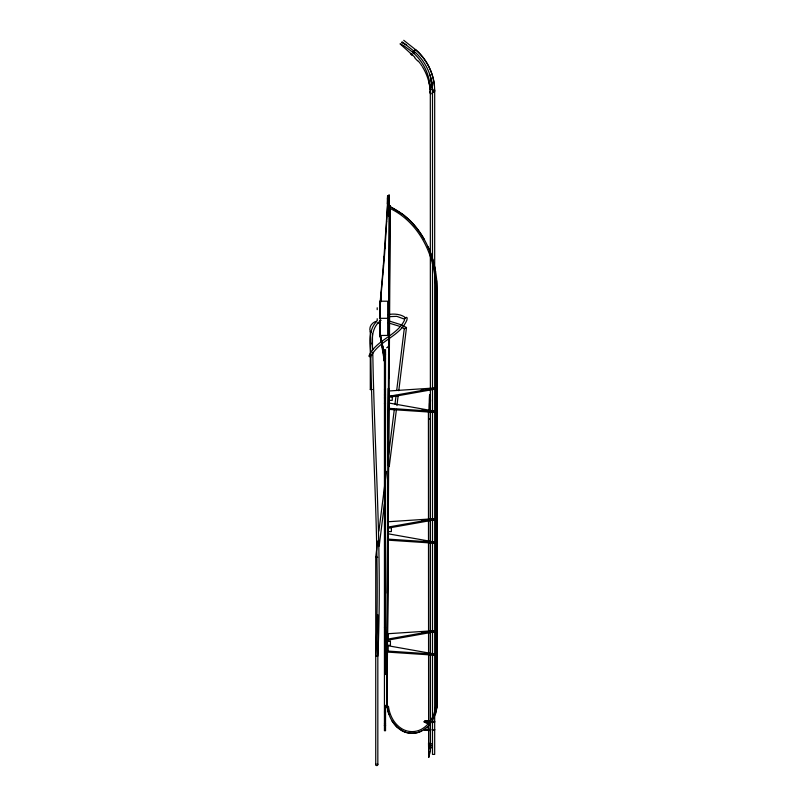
<?xml version="1.0" encoding="UTF-8"?>
<svg xmlns="http://www.w3.org/2000/svg" width="806" height="806" viewBox="0 0 806 806"><rect width="100%" height="100%" fill="white"/><g stroke="black" fill="none" stroke-linecap="round" stroke-linejoin="round"><path stroke-width="1.21" d="M388.734 714.287L387.102 706.731L390.316 205.732L389.822 205.601L389.328 208.311L389.328 216.31L388.784 216.31L388.784 208.311L389.6 206.89M387.192 684.072L387.102 706.721L388.452 706.288C389.61 715.637 394.466 724.775 402.929 729.39A19.938 19.938 0 0 0 421.175 729.43C431.976 723.576 436.842 710.62 435.724 698.802L435.724 289.586C435.855 257.084 419.876 222.385 389.389 208.139L388.804 314.34M387.283 662.673L387.354 645.062L387.283 674.007M387.364 642.543L387.797 536.836M388.089 465.112L388.401 388.351M386.809 683.73L386.648 706.449L387.162 706.721L387.223 684.072M387.283 593.216L387.575 536.645M388.089 438.595L388.351 388.321M386.668 347.799L388.573 346.822L388.613 339.266M388.623 336.747L389.288 215.867M388.794 316.839L386.658 706.721L384.684 705.552L387.132 706.721L385.782 705.673M387.454 642.543L388.029 536.846M388.089 525.522L388.845 388.371M388.895 378.306L389.238 316.647M389.248 314.139L389.822 208.442L390.426 206.779L403.393 214.749L409.347 219.887M372.785 352.162C374.407 453.516 382.507 554.699 377.833 656.104L375.737 656.114C380.392 556.382 372.453 456.861 370.82 357.179M428.792 742.92L428.621 749.227L428.51 742.951M428.792 751.212L428.621 757.459L430.444 751.192L430.313 89.436A52.934 51.383 0 0 0 411.826 51.574L403.524 45.499L400.048 43.856L412.088 54.737L412.803 53.911M430.021 410.758L430.283 404.632A8.131 0.554 89.5 0 0 429.407 405.146A9.309 0.715 -89.1 0 0 429.235 409.639M387.424 199.112L387.454 198.457M386.689 221.741L387.968 195.858L387.495 197.389M387.605 203.958L385.782 230.566M429.255 411.957C428.671 412.521 431.301 401.106 430.283 398.134A8.131 0.544 89.1 0 0 429.407 397.247A9.309 0.725 -89.6 0 0 429.447 409.992M386.699 221.68L385.016 248.308M385.782 230.506L383.978 257.104M384.381 257.144L385.026 248.238M383.293 265.94L383.988 257.043M384.381 257.084L380.482 302.069M386.689 706.348L387.132 706.721L385.389 705.673M377.833 614.696L377.833 764.491C377.923 766.526 374.699 765.519 376.009 763.907M382.578 274.775L383.303 265.879M381.409 292.417L380.573 302.119L381.006 292.366M381.812 283.601L382.578 274.715M381.812 283.541L380.17 302.069M387.212 203.928L387.565 195.828L387.918 196.966M404.3 328.425L396.693 390.487M402.668 325.453L406.476 327.599L398.779 390.749M377.682 540.977L375.737 557.077L375.737 764.723M378.891 531.073L384.895 483.761M379.183 546.115L384.452 503.679M388.552 455.178L394.356 409.085M394.99 404.098L396.089 395.383M389.227 466.624L396.451 409.337M396.915 405.599L398.174 395.635M385.218 481.283L386.497 471.359M389.681 206.457L390.316 205.732L389.983 207.555M384.371 361.471L384.664 355.698C386.971 381.44 377.47 322.35 380.029 320.798M380.029 318.35L380.029 301.212L387.676 301.212L387.676 335.427L380.029 335.487L384.361 358.005L384.754 355.909L380.432 335.427M435.411 714.388L437.124 706.62L437.134 289.535C437.054 274.896 434.091 260.267 428.147 246.868M384.271 357.804L384.664 356.131M404.894 318.743C402.657 320.385 408.592 313.796 406.849 320.214C399.635 336.979 378.064 340.696 370.619 357.209L368.866 356.151C375.939 339.729 397.126 336.072 404.582 319.942M406.476 327.599L404.511 328.707L401.741 327.286M432.097 721.35L435.3 714.338L437.003 706.6L436.651 280.7M376.473 321.675C367.808 330.611 370.468 343.588 370.75 354.7M427.432 727.032L432.006 721.259M405.7 317.997C402.013 314.259 393.741 313.322 388.129 314.683M432.953 92.579L432.5 90.111A52.934 52.803 0 0 0 414.002 51.211L415.433 49.559A54.979 54.778 0 0 1 434.454 85.889L434.756 91.29L433.971 91.703M414.123 53.196L414.838 52.38M414.989 52.501L414.274 53.317L412.612 51.594L413.035 52.34M381.127 320.244C371.677 326.863 371.445 339.235 372.704 349.683M429.316 722.861C424.661 723.919 422.233 720.211 428.268 720.735M424.218 722.025L425.951 720.917M427.915 721.36C421.397 721.864 427.271 720.383 427.915 721.924M425.78 721.138L425.084 722.085L425.074 721.068M433.83 721.944L434.575 721.33L434.091 721.128L434.686 722.105L433.83 722.498M427.361 726.911L421.709 731.042A21.107 21.107 0 0 1 402.385 730.971C393.459 726.146 388.442 716.514 387.202 706.701M425.558 722.388L427.684 722.68L428.47 722.307L425.558 722.388L425.558 721.823L428.47 721.743L425.558 721.823M430.394 412.068L429.658 412.118M376.765 321.171C372.13 322.158 368.463 327.035 370.297 331.74L370.297 389.55L371.888 389.54M405.438 327.659L406.365 327.458M432.5 745.026L431.532 745.469A7.325 1.259 0 0 0 431.532 745.923L432.5 746.376M380.432 301.212L380.069 335.659L380.049 320.899M424.218 729.652L427.16 729.833L427.16 730.387C421.105 730.518 426.797 728.644 429.527 729.581M427.915 729.621L425.276 729.601L427.915 729.621L427.915 730.176L425.084 730.226L425.074 729.531M424.218 730.206L427.432 730.035L427.432 729.48M425.084 730.226L427.915 730.176M430.394 730.226L429.9 730.256M433.83 729.793L434.686 729.672L433.83 730.347M377.389 323.166L380.583 322.551M436.933 387.787L388.955 396.31L392.26 396.31L392.26 400.35L388.955 400.35L388.955 390.981L436.701 387.827M388.955 397.358L436.933 388.824M436.096 518.55L388.109 527.084L388.109 521.754L435.855 518.59M388.109 528.121L436.096 519.598M388.109 639.047L436.096 630.524M436.096 631.561L388.109 640.095L388.109 633.718L435.855 630.564M429.255 721.36L428.46 721.501L429.145 721.652M370.297 389.55L371.979 389.56M371.969 343.648C373.873 343.134 368.795 343.517 371.163 343.699M388.542 316.687L396.794 316.345L404.31 319.095M376.08 556.986L377.671 557.299M429.054 721.239L426.515 721.017L429.054 721.239L429.004 721.944M429.054 721.803L426.515 721.572L428.611 721.823M379.384 543.204L377.601 543.224M421.185 389.892L423.573 389.731M425.961 389.58L436.701 388.865M421.538 520.585L435.855 519.638M421.538 632.549L435.855 631.602M433.719 92.096L432.631 92.166L432.5 90.111A52.783 52.602 0 0 0 431.734 82.121M425.639 729.833L425.639 730.387L429.316 730.458L429.397 729.702L427.16 729.833M430.444 730.417L429.85 730.296C431.472 729.047 428.339 729.924 430.444 729.863M388.623 346.822L388.029 346.852L388.573 346.822M428.47 729.47L429.054 729.581L428.46 730.216L429.397 730.266M380.16 301.243L380.573 302.119M430.928 729.43L427.039 729.45L427.039 730.004L429.054 730.135M429.255 730.176L426.515 730.065L426.515 729.511L428.611 729.591M427.704 729.642L427.684 730.397L428.47 730.286L425.558 730.317L425.558 729.762L428.57 729.682L429.145 730.256M429.316 730.458L430.636 730.448L430.636 729.893L426.727 729.873L426.727 730.427M430.313 89.436L432.5 89.436L432.5 261.215M432.5 90.111L434.686 90.111L434.686 267.501M380.432 318.32L387.676 318.32M384.442 352.917L385.53 352.917M384.442 354.257L385.53 354.257M384.442 354.378L385.53 354.378M384.442 358.368L385.53 358.368M384.442 389.63L385.53 389.63M384.442 394.96L385.53 394.96M384.442 397.922L385.53 397.922M384.442 403.615L385.53 403.615M384.442 627.531L385.53 627.531M384.442 712L385.53 712M384.442 723.687L385.53 723.687M384.442 725.047L385.53 725.047M384.442 725.44L385.53 725.44M384.442 725.581L385.53 725.581M430.313 743.837L432.5 743.837M430.313 747.777L432.5 747.777M429.507 729.621L430.434 729.591M429.316 722.307L424.218 721.471M425.558 729.762L426.243 730.357M388.955 408.35L436.701 411.503M436.701 412.551L388.955 409.388L388.955 403.02L436.933 411.544M388.109 539.123L435.855 542.277M435.855 543.315L388.109 540.161L388.109 533.784L436.096 542.317M388.109 651.087L435.855 654.24M435.855 655.288L388.109 652.125L388.109 645.757L436.096 654.281M371.153 332.193L370.347 331.881A1.269 0.574 -3.5 0 1 370.317 331.598M381.691 341.482L380.029 335.487L384.119 353.32L382.185 343.85M422.012 409.932L436.933 412.591M423.613 541.138L436.096 543.355M424.843 653.323L436.096 655.328M388.452 320.778L401.741 324.959M388.25 322.833L399.826 326.38M390.376 206.91C404.803 213.731 416.37 225.599 424.218 239.372M406.597 45.025L401.549 42.295L401.972 43.01M411.937 55.372L410.435 53.418L410.848 53.75M403.735 40.3L415.533 49.64M402.234 41.882L414.012 51.201M429.135 81.99L429.981 85.94M414.889 58.022L417.639 60.913M409.367 219.867C423.613 233.68 432.187 252.51 435.562 271.904M392.119 721.179L396.743 726.851L402.426 730.861A21.027 21.027 0 0 0 421.669 730.901M377.671 763.957L377.833 764.491M430.313 92.861L430.767 93.98L430.313 91.3L430.444 93.294M380.432 335.487L384.361 358.005M432.167 84.539L430.968 80.197L432.379 88.136M430.313 91.813L430.767 93.98M429.306 83.219L430.192 89.375M432.49 89.305L432.248 85.315A55.12 53.508 0 0 0 431.855 82.272M380.029 301.212L380.049 318.441M434.686 270.02L434.686 754.406L432.5 754.406L432.5 263.099M434.575 721.33L434.575 721.894M434.575 729.611L434.575 730.165M434.424 721.753L434.424 722.317M434.424 729.742L434.424 730.296M430.112 729.692L430.112 730.246M428.913 729.702L428.913 730.256M428.792 721.4L428.792 721.964M428.792 729.632L428.711 730.246M428.268 729.43L428.268 729.984M428.097 721.702L427.986 722.831M428.097 729.722L427.986 730.448M427.704 721.42L427.684 722.68M427.613 729.662L427.613 730.216M427.432 720.917L427.432 721.481M427.16 722.075L427.16 722.639M426.727 722.186L426.727 722.75M426.243 721.964L426.243 722.529M425.951 729.48L425.951 730.035M425.78 729.551L425.78 730.105M425.639 722.055L425.639 722.619M425.276 721.299L425.276 721.864M425.276 729.601L425.276 730.155M424.812 721.884L424.812 722.448M424.812 729.773L424.812 730.327M424.48 721.259L424.48 721.823M424.48 729.591L424.48 730.145M424.329 721.682L424.329 722.247M424.329 729.712L424.329 730.266M389.328 194.981L389.328 208.925M388.784 194.981L388.784 216.31M385.53 349.582L385.53 674.551M385.53 705.3L385.53 730.841M384.442 349.582L384.442 730.841M377.208 307.771L377.208 309.675M377.208 318.702L377.208 320.607M372.473 333.734L372.473 350.338M415.433 49.569A55.12 54.979 0 0 1 434.434 85.879M429.739 74.343A52.783 52.602 0 0 1 430.888 78.192M431.129 79.169A52.783 52.602 0 0 1 431.553 81.134M412.672 55.241A52.783 52.581 0 0 1 414.878 57.307M418.274 61.034A52.783 52.581 0 0 1 420.138 63.412M420.722 64.228A52.783 52.581 0 0 1 421.85 65.891M422.394 66.747A52.783 52.581 0 0 1 430.333 93.375M431.27 79.27A55.12 53.508 0 0 1 431.673 81.275M384.341 360.181C384.321 362.015 384.301 355.426 384.341 360.181M428.57 419.12L429.255 419.15L428.57 419.12M430.293 729.732L429.658 730.256L430.283 729.682M391.384 527.547L388.069 527.547L388.069 531.587L391.384 531.587L391.384 527.547M390.426 641.244L387.122 641.244L387.122 645.284L390.426 645.284L390.426 641.244M428.621 757.459L428.51 412.017L428.621 757.459"/></g></svg>
